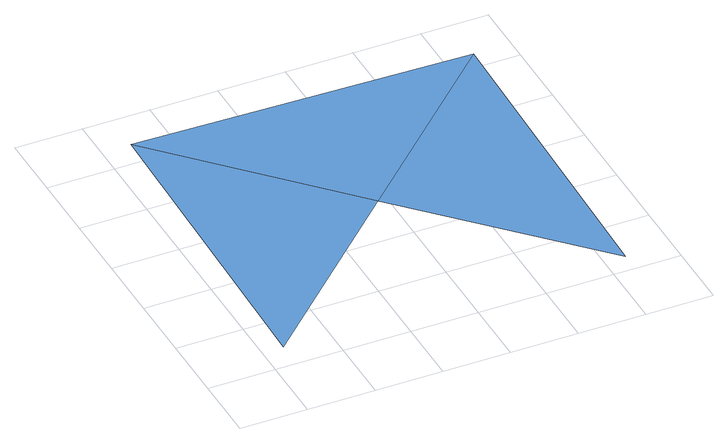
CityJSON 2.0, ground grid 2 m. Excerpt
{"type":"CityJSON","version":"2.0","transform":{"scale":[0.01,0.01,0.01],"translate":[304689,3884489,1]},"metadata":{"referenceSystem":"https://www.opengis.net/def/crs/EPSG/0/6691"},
"CityObjects":{
"waterbody1":{"type":"WaterBody","attributes":{"name":"静岡県第4次地震被害想定（元禄型関東地震）","種類":"3","津波浸水想定.浸水ランクフィールド":"Tsunami_rank.xml","津波浸水想定.浸水ランク":"1","class":"1140"},"geometry":[{"type":"MultiSurface","lod":"1","boundaries":[[[0,1,2]],[[3,2,1]],[[4,3,1]]]}]}
},
"vertices":[
[62,82,95],[574,569,95],[87,1082,95],[1087,1057,95],[1062,57,96]
]}
